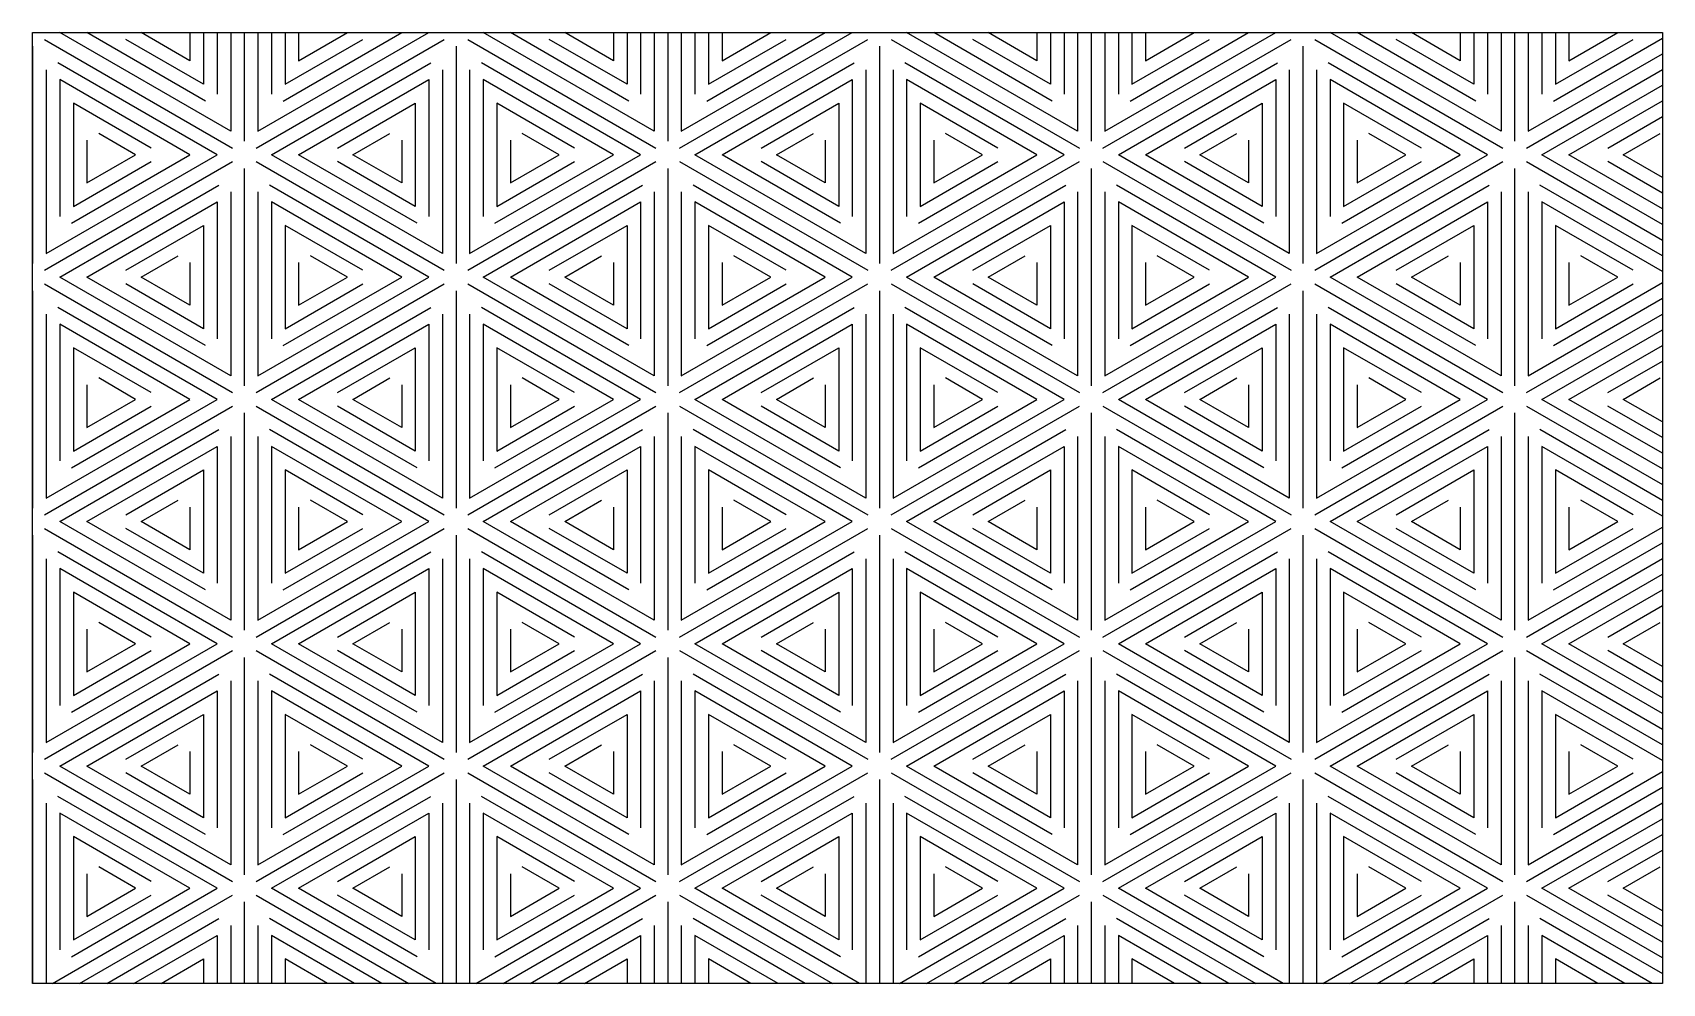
# Model space of a CAD drawing. Header units: millimetres. Extents: x 0 to 120, y 0 to 70.
import ezdxf

# ---------------------------------------------------------------- set-up
doc = ezdxf.new("R2010")
doc.units = ezdxf.units.MM
doc.layers.add('CUT', color=1, linetype='CONTINUOUS')

msp = doc.modelspace()

# ---------------------------------------------------------------- linework, layer by layer
at = {"layer": 'CUT'}
for p, q in [((13.5885, 70), (13.5885, 65.4641)), ((15.5885, 70), (15.5885, 62)), ((17.5885, 70), (17.5885, 65.4641)), ((44.7654, 70), (44.7654, 65.4641)), ((46.7654, 70), (46.7654, 62)), ((48.7654, 70), (48.7654, 65.4641)), ((75.9423, 70), (75.9423, 65.4641)), ((77.9423, 70), (77.9423, 62)), ((79.9423, 70), (79.9423, 65.4641)), ((107.1192, 70), (107.1192, 65.4641)), ((109.1192, 70), (109.1192, 62)), ((111.1192, 70), (111.1192, 65.4641)), ((0, 69), (0, 53)), ((0.866, 69.5), (14.7224, 61.5)), ((16.4545, 61.5), (30.3109, 69.5)), ((31.1769, 69), (31.1769, 53)), ((32.0429, 69.5), (45.8993, 61.5)), ((47.6314, 61.5), (61.4878, 69.5)), ((62.3538, 69), (62.3538, 53)), ((63.2199, 69.5), (77.0763, 61.5)), ((78.8083, 61.5), (92.6647, 69.5)), ((93.5307, 69), (93.5307, 53)), ((94.3968, 69.5), (108.2532, 61.5)), ((111.9852, 64.9641), (120, 69.5914)), ((109.9852, 61.5), (120, 67.282)), ((115.9852, 61.5), (120, 63.8179)), ((0.866, 52.5), (14.7224, 60.5)), ((15.5885, 60), (15.5885, 44)), ((16.4545, 60.5), (30.3109, 52.5)), ((32.0429, 52.5), (45.8993, 60.5)), ((46.7654, 60), (46.7654, 44)), ((47.6314, 60.5), (61.4878, 52.5)), ((63.2199, 52.5), (77.0763, 60.5)), ((77.9423, 60), (77.9423, 44)), ((78.8083, 60.5), (92.6647, 52.5)), ((94.3968, 52.5), (108.2532, 60.5)), ((109.1192, 60), (109.1192, 44)), ((109.9852, 60.5), (120, 54.718)), ((120, 58.1821), (115.9852, 60.5)), ((120, 53.5633), (110.9852, 58.7679)), ((0, 51), (0, 35)), ((0.866, 51.5), (14.7224, 43.5)), ((16.4545, 43.5), (30.3109, 51.5)), ((31.1769, 51), (31.1769, 35)), ((32.0429, 51.5), (45.8993, 43.5)), ((47.6314, 43.5), (61.4878, 51.5)), ((62.3538, 51), (62.3538, 35)), ((63.2199, 51.5), (77.0763, 43.5)), ((78.8083, 43.5), (92.6647, 51.5)), ((93.5307, 51), (93.5307, 35)), ((94.3968, 51.5), (108.2532, 43.5)), ((111.9852, 46.9641), (120, 51.5914)), ((109.9852, 43.5), (120, 49.282)), ((115.9852, 43.5), (120, 45.8179)), ((0.866, 34.5), (14.7224, 42.5)), ((15.5885, 42), (15.5885, 26)), ((16.4545, 42.5), (30.3109, 34.5)), ((32.0429, 34.5), (45.8993, 42.5)), ((46.7654, 42), (46.7654, 26)), ((47.6314, 42.5), (61.4878, 34.5)), ((63.2199, 34.5), (77.0763, 42.5)), ((77.9423, 42), (77.9423, 26)), ((78.8083, 42.5), (92.6647, 34.5)), ((94.3968, 34.5), (108.2532, 42.5)), ((109.1192, 42), (109.1192, 26)), ((109.9852, 42.5), (120, 36.718)), ((120, 40.1821), (115.9852, 42.5)), ((120, 35.5633), (110.9852, 40.7679)), ((0, 33), (0, 17)), ((0.866, 33.5), (14.7224, 25.5)), ((16.4545, 25.5), (30.3109, 33.5)), ((31.1769, 33), (31.1769, 17)), ((32.0429, 33.5), (45.8993, 25.5)), ((47.6314, 25.5), (61.4878, 33.5)), ((62.3538, 33), (62.3538, 17)), ((63.2199, 33.5), (77.0763, 25.5)), ((78.8083, 25.5), (92.6647, 33.5)), ((93.5307, 33), (93.5307, 17)), ((94.3968, 33.5), (108.2532, 25.5)), ((111.9852, 28.9641), (120, 33.5914)), ((109.9852, 25.5), (120, 31.282)), ((115.9852, 25.5), (120, 27.8179)), ((0.866, 16.5), (14.7224, 24.5)), ((15.5885, 24), (15.5885, 8)), ((16.4545, 24.5), (30.3109, 16.5)), ((32.0429, 16.5), (45.8993, 24.5)), ((46.7654, 24), (46.7654, 8)), ((47.6314, 24.5), (61.4878, 16.5)), ((63.2199, 16.5), (77.0763, 24.5)), ((77.9423, 24), (77.9423, 8)), ((78.8083, 24.5), (92.6647, 16.5)), ((94.3968, 16.5), (108.2532, 24.5)), ((109.1192, 24), (109.1192, 8)), ((109.9852, 24.5), (120, 18.718)), ((120, 22.1821), (115.9852, 24.5)), ((120, 17.5633), (110.9852, 22.7679)), ((0, 15), (0, 0)), ((0.866, 15.5), (14.7224, 7.5)), ((16.4545, 7.5), (30.3109, 15.5)), ((31.1769, 15), (31.1769, 0)), ((32.0429, 15.5), (45.8993, 7.5)), ((47.6314, 7.5), (61.4878, 15.5)), ((62.3538, 15), (62.3538, 0)), ((63.2199, 15.5), (77.0763, 7.5)), ((78.8083, 7.5), (92.6647, 15.5)), ((93.5307, 15), (93.5307, 0)), ((94.3968, 15.5), (108.2532, 7.5)), ((111.9852, 10.9641), (120, 15.5914)), ((1, 13.2679), (1, 0)), ((30.1769, 13.2679), (30.1769, 0)), ((32.1769, 13.2679), (32.1769, 0)), ((61.3538, 13.2679), (61.3538, 0)), ((63.3538, 13.2679), (63.3538, 0)), ((92.5307, 13.2679), (92.5307, 0)), ((94.5307, 13.2679), (94.5307, 0)), ((109.9852, 7.5), (120, 13.282)), ((115.9852, 7.5), (120, 9.8179)), ((3.4641, 0), (14.7224, 6.5)), ((15.5885, 6), (15.5885, 0)), ((16.4545, 6.5), (27.7128, 0)), ((34.641, 0), (45.8993, 6.5)), ((46.7654, 6), (46.7654, 0)), ((47.6314, 6.5), (58.8897, 0)), ((65.8179, 0), (77.0763, 6.5)), ((77.9423, 6), (77.9423, 0)), ((78.8083, 6.5), (90.0666, 0)), ((96.9948, 0), (108.2532, 6.5)), ((109.1192, 6), (109.1192, 0)), ((109.9852, 6.5), (120, 0.718)), ((120, 4.1821), (115.9852, 6.5)), ((5.4641, 0), (13.7224, 4.7679)), ((14.5885, 4.2679), (14.5885, 0)), ((16.5885, 4.2679), (16.5885, 0)), ((25.7128, 0), (17.4545, 4.7679)), ((36.641, 0), (44.8993, 4.7679)), ((45.7654, 4.2679), (45.7654, 0)), ((47.7654, 4.2679), (47.7654, 0)), ((56.8897, 0), (48.6314, 4.7679)), ((67.8179, 0), (76.0763, 4.7679)), ((76.9423, 4.2679), (76.9423, 0)), ((78.9423, 4.2679), (78.9423, 0)), ((88.0666, 0), (79.8083, 4.7679)), ((98.9948, 0), (107.2532, 4.7679)), ((108.1192, 4.2679), (108.1192, 0)), ((110.1192, 4.2679), (110.1192, 0)), ((119.2436, 0), (110.9852, 4.7679))]:
    msp.add_line(p, q, dxfattribs=at)
for points in [[(0, 70), (120, 70), (120, 0), (0, 0), (0, 70)], [(14.5885, 70), (14.5885, 62.7321), (2, 70), (2, 70)], [(12.7224, 64.9641), (4, 70), (4, 70)], [(12.5885, 70), (12.5885, 66.1962), (6.866, 69.5)], [(11.5885, 70), (11.5885, 67.9282), (8, 70), (8, 70)], [(16.5885, 70), (16.5885, 62.7321), (29.1769, 70), (29.1769, 70)], [(18.4545, 64.9641), (27.1769, 70), (27.1769, 70)], [(18.5885, 70), (18.5885, 66.1962), (24.3109, 69.5)], [(19.5885, 70), (19.5885, 67.9282), (23.1769, 70), (23.1769, 70)], [(45.7654, 70), (45.7654, 62.7321), (33.1769, 70), (33.1769, 70)], [(43.8993, 64.9641), (35.1769, 70), (35.1769, 70)], [(43.7654, 70), (43.7654, 66.1962), (38.0429, 69.5)], [(42.7654, 70), (42.7654, 67.9282), (39.1769, 70), (39.1769, 70)], [(47.7654, 70), (47.7654, 62.7321), (60.3538, 70), (60.3538, 70)], [(49.6314, 64.9641), (58.3538, 70), (58.3538, 70)], [(49.7654, 70), (49.7654, 66.1962), (55.4878, 69.5)], [(50.7654, 70), (50.7654, 67.9282), (54.3538, 70), (54.3538, 70)], [(76.9423, 70), (76.9423, 62.7321), (64.3538, 70), (64.3538, 70)], [(75.0763, 64.9641), (66.3538, 70), (66.3538, 70)], [(74.9423, 70), (74.9423, 66.1962), (69.2199, 69.5)], [(73.9423, 70), (73.9423, 67.9282), (70.3538, 70), (70.3538, 70)], [(78.9423, 70), (78.9423, 62.7321), (91.5307, 70), (91.5307, 70)], [(80.8083, 64.9641), (89.5307, 70), (89.5307, 70)], [(80.9423, 70), (80.9423, 66.1962), (86.6647, 69.5)], [(81.9423, 70), (81.9423, 67.9282), (85.5307, 70), (85.5307, 70)], [(108.1192, 70), (108.1192, 62.7321), (95.5307, 70), (95.5307, 70)], [(106.2532, 64.9641), (97.5307, 70), (97.5307, 70)], [(106.1192, 70), (106.1192, 66.1962), (100.3968, 69.5)], [(105.1192, 70), (105.1192, 67.9282), (101.5307, 70), (101.5307, 70)], [(110.1192, 70), (110.1192, 62.7321), (120, 68.4367)], [(112.1192, 70), (112.1192, 66.1962), (117.8416, 69.5)], [(113.1192, 70), (113.1192, 67.9282), (116.7077, 70), (116.7077, 70)], [(1, 67.2679), (1, 53.7321), (13.5885, 61), (1.866, 67.7679)], [(30.1769, 67.2679), (30.1769, 53.7321), (17.5885, 61), (29.3109, 67.7679)], [(32.1769, 67.2679), (32.1769, 53.7321), (44.7654, 61), (33.0429, 67.7679)], [(61.3538, 67.2679), (61.3538, 53.7321), (48.7654, 61), (60.4878, 67.7679)], [(63.3538, 67.2679), (63.3538, 53.7321), (75.9423, 61), (64.2199, 67.7679)], [(92.5307, 67.2679), (92.5307, 53.7321), (79.9423, 61), (91.6647, 67.7679)], [(94.5307, 67.2679), (94.5307, 53.7321), (107.1192, 61), (95.3968, 67.7679)], [(2.866, 55.9641), (11.5885, 61), (2, 66.5359), (2, 56.4641)], [(28.3109, 55.9641), (19.5885, 61), (29.1769, 66.5359), (29.1769, 56.4641)], [(34.0429, 55.9641), (42.7654, 61), (33.1769, 66.5359), (33.1769, 56.4641)], [(59.4878, 55.9641), (50.7654, 61), (60.3538, 66.5359), (60.3538, 56.4641)], [(65.2199, 55.9641), (73.9423, 61), (64.3538, 66.5359), (64.3538, 56.4641)], [(90.6647, 55.9641), (81.9423, 61), (91.5307, 66.5359), (91.5307, 56.4641)], [(96.3968, 55.9641), (105.1192, 61), (95.5307, 66.5359), (95.5307, 56.4641)], [(120, 55.8727), (111.1192, 61), (120, 66.1273)], [(8.7224, 61.5), (3, 64.8038), (3, 57.1962), (8.7224, 60.5)], [(22.4545, 61.5), (28.1769, 64.8038), (28.1769, 57.1962), (22.4545, 60.5)], [(39.8993, 61.5), (34.1769, 64.8038), (34.1769, 57.1962), (39.8993, 60.5)], [(53.6314, 61.5), (59.3538, 64.8038), (59.3538, 57.1962), (53.6314, 60.5)], [(71.0763, 61.5), (65.3538, 64.8038), (65.3538, 57.1962), (71.0763, 60.5)], [(84.8083, 61.5), (90.5307, 64.8038), (90.5307, 57.1962), (84.8083, 60.5)], [(102.2532, 61.5), (96.5307, 64.8038), (96.5307, 57.1962), (102.2532, 60.5)], [(120, 57.0274), (113.1192, 61), (120, 64.9726)], [(4, 62.0718), (4, 58.9282), (7.5885, 61), (4.866, 62.5718)], [(27.1769, 62.0718), (27.1769, 58.9282), (23.5885, 61), (26.3109, 62.5718)], [(35.1769, 62.0718), (35.1769, 58.9282), (38.7654, 61), (36.0429, 62.5718)], [(58.3538, 62.0718), (58.3538, 58.9282), (54.7654, 61), (57.4878, 62.5718)], [(66.3538, 62.0718), (66.3538, 58.9282), (69.9423, 61), (67.2199, 62.5718)], [(89.5307, 62.0718), (89.5307, 58.9282), (85.9423, 61), (88.6647, 62.5718)], [(97.5307, 62.0718), (97.5307, 58.9282), (101.1192, 61), (98.3968, 62.5718)], [(120, 59.3368), (117.1192, 61), (119.8416, 62.5718)], [(14.5885, 58.2679), (14.5885, 44.7321), (2, 52), (13.7224, 58.7679)], [(16.5885, 58.2679), (16.5885, 44.7321), (29.1769, 52), (17.4545, 58.7679)], [(45.7654, 58.2679), (45.7654, 44.7321), (33.1769, 52), (44.8993, 58.7679)], [(47.7654, 58.2679), (47.7654, 44.7321), (60.3538, 52), (48.6314, 58.7679)], [(76.9423, 58.2679), (76.9423, 44.7321), (64.3538, 52), (76.0763, 58.7679)], [(78.9423, 58.2679), (78.9423, 44.7321), (91.5307, 52), (79.8083, 58.7679)], [(108.1192, 58.2679), (108.1192, 44.7321), (95.5307, 52), (107.2532, 58.7679)], [(110.1192, 58.2679), (110.1192, 44.7321), (120, 50.4367)], [(12.7224, 46.9641), (4, 52), (13.5885, 57.5359), (13.5885, 47.4641)], [(18.4545, 46.9641), (27.1769, 52), (17.5885, 57.5359), (17.5885, 47.4641)], [(43.8993, 46.9641), (35.1769, 52), (44.7654, 57.5359), (44.7654, 47.4641)], [(49.6314, 46.9641), (58.3538, 52), (48.7654, 57.5359), (48.7654, 47.4641)], [(75.0763, 46.9641), (66.3538, 52), (75.9423, 57.5359), (75.9423, 47.4641)], [(80.8083, 46.9641), (89.5307, 52), (79.9423, 57.5359), (79.9423, 47.4641)], [(106.2532, 46.9641), (97.5307, 52), (107.1192, 57.5359), (107.1192, 47.4641)], [(120, 52.4086), (111.1192, 57.5359), (111.1192, 47.4641)], [(6.866, 52.5), (12.5885, 55.8038), (12.5885, 48.1962), (6.866, 51.5)], [(24.3109, 52.5), (18.5885, 55.8038), (18.5885, 48.1962), (24.3109, 51.5)], [(38.0429, 52.5), (43.7654, 55.8038), (43.7654, 48.1962), (38.0429, 51.5)], [(55.4878, 52.5), (49.7654, 55.8038), (49.7654, 48.1962), (55.4878, 51.5)], [(69.2199, 52.5), (74.9423, 55.8038), (74.9423, 48.1962), (69.2199, 51.5)], [(86.6647, 52.5), (80.9423, 55.8038), (80.9423, 48.1962), (86.6647, 51.5)], [(100.3968, 52.5), (106.1192, 55.8038), (106.1192, 48.1962), (100.3968, 51.5)], [(117.8416, 52.5), (112.1192, 55.8038), (112.1192, 48.1962), (117.8416, 51.5)], [(11.5885, 53.0718), (11.5885, 49.9282), (8, 52), (10.7224, 53.5718)], [(19.5885, 53.0718), (19.5885, 49.9282), (23.1769, 52), (20.4545, 53.5718)], [(42.7654, 53.0718), (42.7654, 49.9282), (39.1769, 52), (41.8993, 53.5718)], [(50.7654, 53.0718), (50.7654, 49.9282), (54.3538, 52), (51.6314, 53.5718)], [(73.9423, 53.0718), (73.9423, 49.9282), (70.3538, 52), (73.0763, 53.5718)], [(81.9423, 53.0718), (81.9423, 49.9282), (85.5307, 52), (82.8083, 53.5718)], [(105.1192, 53.0718), (105.1192, 49.9282), (101.5307, 52), (104.2532, 53.5718)], [(113.1192, 53.0718), (113.1192, 49.9282), (116.7077, 52), (113.9852, 53.5718)], [(1, 49.2679), (1, 35.7321), (13.5885, 43), (1.866, 49.7679)], [(30.1769, 49.2679), (30.1769, 35.7321), (17.5885, 43), (29.3109, 49.7679)], [(32.1769, 49.2679), (32.1769, 35.7321), (44.7654, 43), (33.0429, 49.7679)], [(61.3538, 49.2679), (61.3538, 35.7321), (48.7654, 43), (60.4878, 49.7679)], [(63.3538, 49.2679), (63.3538, 35.7321), (75.9423, 43), (64.2199, 49.7679)], [(92.5307, 49.2679), (92.5307, 35.7321), (79.9423, 43), (91.6647, 49.7679)], [(94.5307, 49.2679), (94.5307, 35.7321), (107.1192, 43), (95.3968, 49.7679)], [(2.866, 37.9641), (11.5885, 43), (2, 48.5359), (2, 38.4641)], [(28.3109, 37.9641), (19.5885, 43), (29.1769, 48.5359), (29.1769, 38.4641)], [(34.0429, 37.9641), (42.7654, 43), (33.1769, 48.5359), (33.1769, 38.4641)], [(59.4878, 37.9641), (50.7654, 43), (60.3538, 48.5359), (60.3538, 38.4641)], [(65.2199, 37.9641), (73.9423, 43), (64.3538, 48.5359), (64.3538, 38.4641)], [(90.6647, 37.9641), (81.9423, 43), (91.5307, 48.5359), (91.5307, 38.4641)], [(96.3968, 37.9641), (105.1192, 43), (95.5307, 48.5359), (95.5307, 38.4641)], [(120, 37.8727), (111.1192, 43), (120, 48.1273)], [(8.7224, 43.5), (3, 46.8038), (3, 39.1962), (8.7224, 42.5)], [(22.4545, 43.5), (28.1769, 46.8038), (28.1769, 39.1962), (22.4545, 42.5)], [(39.8993, 43.5), (34.1769, 46.8038), (34.1769, 39.1962), (39.8993, 42.5)], [(53.6314, 43.5), (59.3538, 46.8038), (59.3538, 39.1962), (53.6314, 42.5)], [(71.0763, 43.5), (65.3538, 46.8038), (65.3538, 39.1962), (71.0763, 42.5)], [(84.8083, 43.5), (90.5307, 46.8038), (90.5307, 39.1962), (84.8083, 42.5)], [(102.2532, 43.5), (96.5307, 46.8038), (96.5307, 39.1962), (102.2532, 42.5)], [(120, 39.0274), (113.1192, 43), (120, 46.9726)], [(4, 44.0718), (4, 40.9282), (7.5885, 43), (4.866, 44.5718)], [(27.1769, 44.0718), (27.1769, 40.9282), (23.5885, 43), (26.3109, 44.5718)], [(35.1769, 44.0718), (35.1769, 40.9282), (38.7654, 43), (36.0429, 44.5718)], [(58.3538, 44.0718), (58.3538, 40.9282), (54.7654, 43), (57.4878, 44.5718)], [(66.3538, 44.0718), (66.3538, 40.9282), (69.9423, 43), (67.2199, 44.5718)], [(89.5307, 44.0718), (89.5307, 40.9282), (85.9423, 43), (88.6647, 44.5718)], [(97.5307, 44.0718), (97.5307, 40.9282), (101.1192, 43), (98.3968, 44.5718)], [(120, 41.3368), (117.1192, 43), (119.8416, 44.5718)], [(14.5885, 40.2679), (14.5885, 26.7321), (2, 34), (13.7224, 40.7679)], [(16.5885, 40.2679), (16.5885, 26.7321), (29.1769, 34), (17.4545, 40.7679)], [(45.7654, 40.2679), (45.7654, 26.7321), (33.1769, 34), (44.8993, 40.7679)], [(47.7654, 40.2679), (47.7654, 26.7321), (60.3538, 34), (48.6314, 40.7679)], [(76.9423, 40.2679), (76.9423, 26.7321), (64.3538, 34), (76.0763, 40.7679)], [(78.9423, 40.2679), (78.9423, 26.7321), (91.5307, 34), (79.8083, 40.7679)], [(108.1192, 40.2679), (108.1192, 26.7321), (95.5307, 34), (107.2532, 40.7679)], [(110.1192, 40.2679), (110.1192, 26.7321), (120, 32.4367)], [(12.7224, 28.9641), (4, 34), (13.5885, 39.5359), (13.5885, 29.4641)], [(18.4545, 28.9641), (27.1769, 34), (17.5885, 39.5359), (17.5885, 29.4641)], [(43.8993, 28.9641), (35.1769, 34), (44.7654, 39.5359), (44.7654, 29.4641)], [(49.6314, 28.9641), (58.3538, 34), (48.7654, 39.5359), (48.7654, 29.4641)], [(75.0763, 28.9641), (66.3538, 34), (75.9423, 39.5359), (75.9423, 29.4641)], [(80.8083, 28.9641), (89.5307, 34), (79.9423, 39.5359), (79.9423, 29.4641)], [(106.2532, 28.9641), (97.5307, 34), (107.1192, 39.5359), (107.1192, 29.4641)], [(120, 34.4086), (111.1192, 39.5359), (111.1192, 29.4641)], [(6.866, 34.5), (12.5885, 37.8038), (12.5885, 30.1962), (6.866, 33.5)], [(24.3109, 34.5), (18.5885, 37.8038), (18.5885, 30.1962), (24.3109, 33.5)], [(38.0429, 34.5), (43.7654, 37.8038), (43.7654, 30.1962), (38.0429, 33.5)], [(55.4878, 34.5), (49.7654, 37.8038), (49.7654, 30.1962), (55.4878, 33.5)], [(69.2199, 34.5), (74.9423, 37.8038), (74.9423, 30.1962), (69.2199, 33.5)], [(86.6647, 34.5), (80.9423, 37.8038), (80.9423, 30.1962), (86.6647, 33.5)], [(100.3968, 34.5), (106.1192, 37.8038), (106.1192, 30.1962), (100.3968, 33.5)], [(117.8416, 34.5), (112.1192, 37.8038), (112.1192, 30.1962), (117.8416, 33.5)], [(11.5885, 35.0718), (11.5885, 31.9282), (8, 34), (10.7224, 35.5718)], [(19.5885, 35.0718), (19.5885, 31.9282), (23.1769, 34), (20.4545, 35.5718)], [(42.7654, 35.0718), (42.7654, 31.9282), (39.1769, 34), (41.8993, 35.5718)], [(50.7654, 35.0718), (50.7654, 31.9282), (54.3538, 34), (51.6314, 35.5718)], [(73.9423, 35.0718), (73.9423, 31.9282), (70.3538, 34), (73.0763, 35.5718)], [(81.9423, 35.0718), (81.9423, 31.9282), (85.5307, 34), (82.8083, 35.5718)], [(105.1192, 35.0718), (105.1192, 31.9282), (101.5307, 34), (104.2532, 35.5718)], [(113.1192, 35.0718), (113.1192, 31.9282), (116.7077, 34), (113.9852, 35.5718)], [(1, 31.2679), (1, 17.7321), (13.5885, 25), (1.866, 31.7679)], [(30.1769, 31.2679), (30.1769, 17.7321), (17.5885, 25), (29.3109, 31.7679)], [(32.1769, 31.2679), (32.1769, 17.7321), (44.7654, 25), (33.0429, 31.7679)], [(61.3538, 31.2679), (61.3538, 17.7321), (48.7654, 25), (60.4878, 31.7679)], [(63.3538, 31.2679), (63.3538, 17.7321), (75.9423, 25), (64.2199, 31.7679)], [(92.5307, 31.2679), (92.5307, 17.7321), (79.9423, 25), (91.6647, 31.7679)], [(94.5307, 31.2679), (94.5307, 17.7321), (107.1192, 25), (95.3968, 31.7679)], [(2.866, 19.9641), (11.5885, 25), (2, 30.5359), (2, 20.4641)], [(28.3109, 19.9641), (19.5885, 25), (29.1769, 30.5359), (29.1769, 20.4641)], [(34.0429, 19.9641), (42.7654, 25), (33.1769, 30.5359), (33.1769, 20.4641)], [(59.4878, 19.9641), (50.7654, 25), (60.3538, 30.5359), (60.3538, 20.4641)], [(65.2199, 19.9641), (73.9423, 25), (64.3538, 30.5359), (64.3538, 20.4641)], [(90.6647, 19.9641), (81.9423, 25), (91.5307, 30.5359), (91.5307, 20.4641)], [(96.3968, 19.9641), (105.1192, 25), (95.5307, 30.5359), (95.5307, 20.4641)], [(120, 19.8727), (111.1192, 25), (120, 30.1273)], [(8.7224, 25.5), (3, 28.8038), (3, 21.1962), (8.7224, 24.5)], [(22.4545, 25.5), (28.1769, 28.8038), (28.1769, 21.1962), (22.4545, 24.5)], [(39.8993, 25.5), (34.1769, 28.8038), (34.1769, 21.1962), (39.8993, 24.5)], [(53.6314, 25.5), (59.3538, 28.8038), (59.3538, 21.1962), (53.6314, 24.5)], [(71.0763, 25.5), (65.3538, 28.8038), (65.3538, 21.1962), (71.0763, 24.5)], [(84.8083, 25.5), (90.5307, 28.8038), (90.5307, 21.1962), (84.8083, 24.5)], [(102.2532, 25.5), (96.5307, 28.8038), (96.5307, 21.1962), (102.2532, 24.5)], [(120, 21.0274), (113.1192, 25), (120, 28.9726)], [(4, 26.0718), (4, 22.9282), (7.5885, 25), (4.866, 26.5718)], [(27.1769, 26.0718), (27.1769, 22.9282), (23.5885, 25), (26.3109, 26.5718)], [(35.1769, 26.0718), (35.1769, 22.9282), (38.7654, 25), (36.0429, 26.5718)], [(58.3538, 26.0718), (58.3538, 22.9282), (54.7654, 25), (57.4878, 26.5718)], [(66.3538, 26.0718), (66.3538, 22.9282), (69.9423, 25), (67.2199, 26.5718)], [(89.5307, 26.0718), (89.5307, 22.9282), (85.9423, 25), (88.6647, 26.5718)], [(97.5307, 26.0718), (97.5307, 22.9282), (101.1192, 25), (98.3968, 26.5718)], [(120, 23.3368), (117.1192, 25), (119.8416, 26.5718)], [(14.5885, 22.2679), (14.5885, 8.7321), (2, 16), (13.7224, 22.7679)], [(16.5885, 22.2679), (16.5885, 8.7321), (29.1769, 16), (17.4545, 22.7679)], [(45.7654, 22.2679), (45.7654, 8.7321), (33.1769, 16), (44.8993, 22.7679)], [(47.7654, 22.2679), (47.7654, 8.7321), (60.3538, 16), (48.6314, 22.7679)], [(76.9423, 22.2679), (76.9423, 8.7321), (64.3538, 16), (76.0763, 22.7679)], [(78.9423, 22.2679), (78.9423, 8.7321), (91.5307, 16), (79.8083, 22.7679)], [(108.1192, 22.2679), (108.1192, 8.7321), (95.5307, 16), (107.2532, 22.7679)], [(110.1192, 22.2679), (110.1192, 8.7321), (120, 14.4367)], [(12.7224, 10.9641), (4, 16), (13.5885, 21.5359), (13.5885, 11.4641)], [(18.4545, 10.9641), (27.1769, 16), (17.5885, 21.5359), (17.5885, 11.4641)], [(43.8993, 10.9641), (35.1769, 16), (44.7654, 21.5359), (44.7654, 11.4641)], [(49.6314, 10.9641), (58.3538, 16), (48.7654, 21.5359), (48.7654, 11.4641)], [(75.0763, 10.9641), (66.3538, 16), (75.9423, 21.5359), (75.9423, 11.4641)], [(80.8083, 10.9641), (89.5307, 16), (79.9423, 21.5359), (79.9423, 11.4641)], [(106.2532, 10.9641), (97.5307, 16), (107.1192, 21.5359), (107.1192, 11.4641)], [(120, 16.4086), (111.1192, 21.5359), (111.1192, 11.4641)], [(6.866, 16.5), (12.5885, 19.8038), (12.5885, 12.1962), (6.866, 15.5)], [(24.3109, 16.5), (18.5885, 19.8038), (18.5885, 12.1962), (24.3109, 15.5)], [(38.0429, 16.5), (43.7654, 19.8038), (43.7654, 12.1962), (38.0429, 15.5)], [(55.4878, 16.5), (49.7654, 19.8038), (49.7654, 12.1962), (55.4878, 15.5)], [(69.2199, 16.5), (74.9423, 19.8038), (74.9423, 12.1962), (69.2199, 15.5)], [(86.6647, 16.5), (80.9423, 19.8038), (80.9423, 12.1962), (86.6647, 15.5)], [(100.3968, 16.5), (106.1192, 19.8038), (106.1192, 12.1962), (100.3968, 15.5)], [(117.8416, 16.5), (112.1192, 19.8038), (112.1192, 12.1962), (117.8416, 15.5)], [(11.5885, 17.0718), (11.5885, 13.9282), (8, 16), (10.7224, 17.5718)], [(19.5885, 17.0718), (19.5885, 13.9282), (23.1769, 16), (20.4545, 17.5718)], [(42.7654, 17.0718), (42.7654, 13.9282), (39.1769, 16), (41.8993, 17.5718)], [(50.7654, 17.0718), (50.7654, 13.9282), (54.3538, 16), (51.6314, 17.5718)], [(73.9423, 17.0718), (73.9423, 13.9282), (70.3538, 16), (73.0763, 17.5718)], [(81.9423, 17.0718), (81.9423, 13.9282), (85.5307, 16), (82.8083, 17.5718)], [(105.1192, 17.0718), (105.1192, 13.9282), (101.5307, 16), (104.2532, 17.5718)], [(113.1192, 17.0718), (113.1192, 13.9282), (116.7077, 16), (113.9852, 17.5718)], [(1.4641, 0), (13.5885, 7), (1.866, 13.7679)], [(29.7128, 0), (17.5885, 7), (29.3109, 13.7679)], [(32.641, 0), (44.7654, 7), (33.0429, 13.7679)], [(60.8897, 0), (48.7654, 7), (60.4878, 13.7679)], [(63.8179, 0), (75.9423, 7), (64.2199, 13.7679)], [(92.0666, 0), (79.9423, 7), (91.6647, 13.7679)], [(94.9948, 0), (107.1192, 7), (95.3968, 13.7679)], [(2.866, 1.9641), (11.5885, 7), (2, 12.5359), (2, 2.4641)], [(28.3109, 1.9641), (19.5885, 7), (29.1769, 12.5359), (29.1769, 2.4641)], [(34.0429, 1.9641), (42.7654, 7), (33.1769, 12.5359), (33.1769, 2.4641)], [(59.4878, 1.9641), (50.7654, 7), (60.3538, 12.5359), (60.3538, 2.4641)], [(65.2199, 1.9641), (73.9423, 7), (64.3538, 12.5359), (64.3538, 2.4641)], [(90.6647, 1.9641), (81.9423, 7), (91.5307, 12.5359), (91.5307, 2.4641)], [(96.3968, 1.9641), (105.1192, 7), (95.5307, 12.5359), (95.5307, 2.4641)], [(120, 1.8727), (111.1192, 7), (120, 12.1273)], [(8.7224, 7.5), (3, 10.8038), (3, 3.1962), (8.7224, 6.5)], [(22.4545, 7.5), (28.1769, 10.8038), (28.1769, 3.1962), (22.4545, 6.5)], [(39.8993, 7.5), (34.1769, 10.8038), (34.1769, 3.1962), (39.8993, 6.5)], [(53.6314, 7.5), (59.3538, 10.8038), (59.3538, 3.1962), (53.6314, 6.5)], [(71.0763, 7.5), (65.3538, 10.8038), (65.3538, 3.1962), (71.0763, 6.5)], [(84.8083, 7.5), (90.5307, 10.8038), (90.5307, 3.1962), (84.8083, 6.5)], [(102.2532, 7.5), (96.5307, 10.8038), (96.5307, 3.1962), (102.2532, 6.5)], [(120, 3.0274), (113.1192, 7), (120, 10.9726)], [(4, 8.0718), (4, 4.9282), (7.5885, 7), (4.866, 8.5718)], [(27.1769, 8.0718), (27.1769, 4.9282), (23.5885, 7), (26.3109, 8.5718)], [(35.1769, 8.0718), (35.1769, 4.9282), (38.7654, 7), (36.0429, 8.5718)], [(58.3538, 8.0718), (58.3538, 4.9282), (54.7654, 7), (57.4878, 8.5718)], [(66.3538, 8.0718), (66.3538, 4.9282), (69.9423, 7), (67.2199, 8.5718)], [(89.5307, 8.0718), (89.5307, 4.9282), (85.9423, 7), (88.6647, 8.5718)], [(97.5307, 8.0718), (97.5307, 4.9282), (101.1192, 7), (98.3968, 8.5718)], [(120, 5.3368), (117.1192, 7), (119.8416, 8.5718)], [(7.4641, 0), (13.5885, 3.5359), (13.5885, 0)], [(23.7128, 0), (17.5885, 3.5359), (17.5885, 0)], [(38.641, 0), (44.7654, 3.5359), (44.7654, 0)], [(54.8897, 0), (48.7654, 3.5359), (48.7654, 0)], [(69.8179, 0), (75.9423, 3.5359), (75.9423, 0)], [(86.0666, 0), (79.9423, 3.5359), (79.9423, 0)], [(100.9948, 0), (107.1192, 3.5359), (107.1192, 0)], [(117.2436, 0), (111.1192, 3.5359), (111.1192, 0)], [(9.4641, 0), (12.5885, 1.8038), (12.5885, 0)], [(21.7128, 0), (18.5885, 1.8038), (18.5885, 0)], [(40.641, 0), (43.7654, 1.8038), (43.7654, 0)], [(52.8897, 0), (49.7654, 1.8038), (49.7654, 0)], [(71.8179, 0), (74.9423, 1.8038), (74.9423, 0)], [(84.0666, 0), (80.9423, 1.8038), (80.9423, 0)], [(102.9948, 0), (106.1192, 1.8038), (106.1192, 0)], [(115.2436, 0), (112.1192, 1.8038), (112.1192, 0)]]:
    msp.add_lwpolyline(points, dxfattribs=at)

doc.saveas('drawing.dxf')
